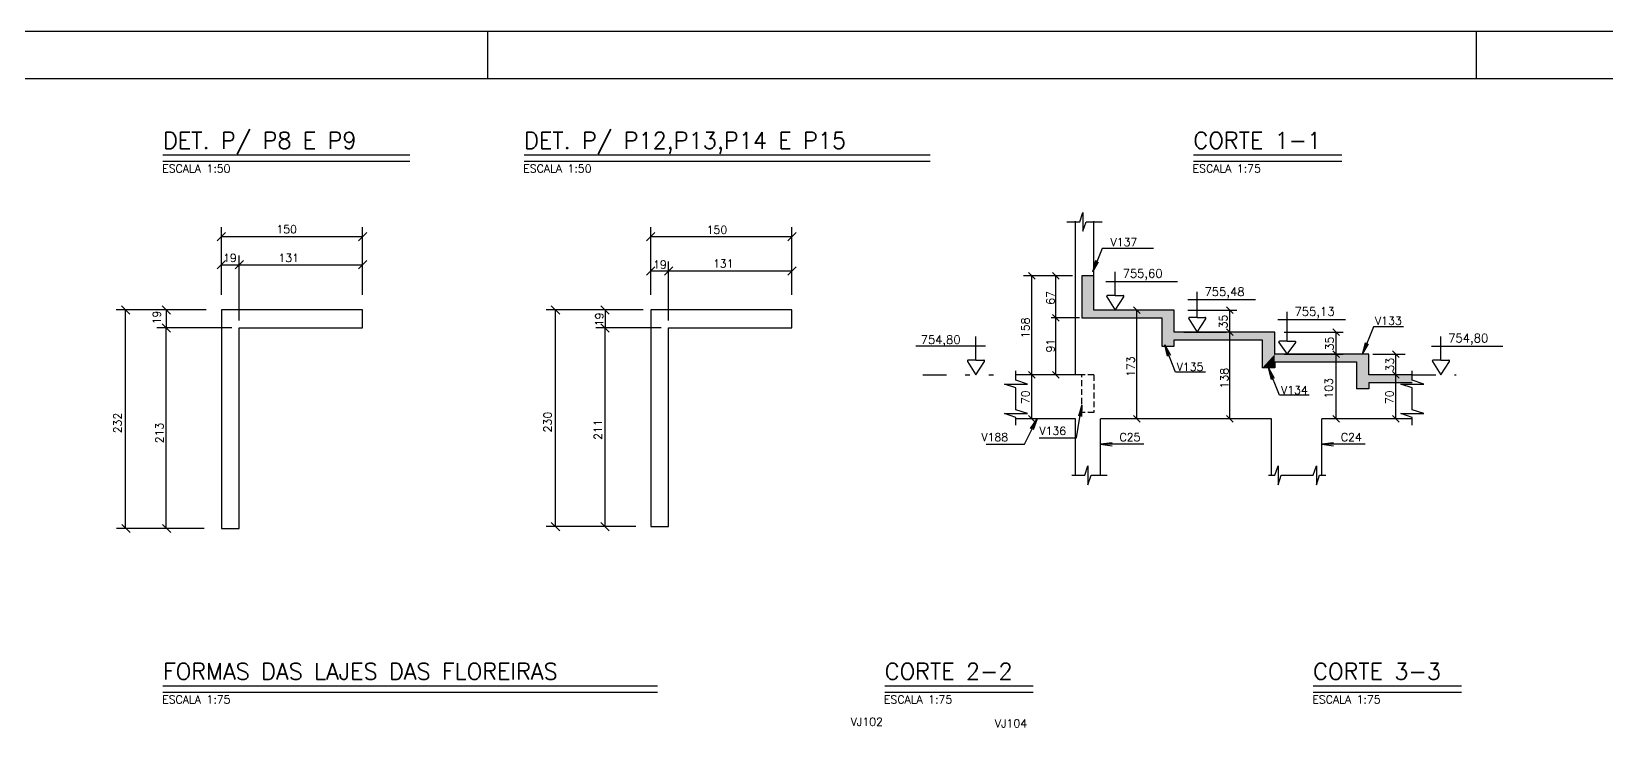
# Model space of a CAD drawing. Extents: x 64041 to 73506, y 0 to 6308.
# Drawn here: x 69629 to 72138, y 5199 to 6308 of the extents above; entities that cross this region are included whole.
import ezdxf

# ---------------------------------------------------------------- set-up
doc = ezdxf.new("R2010")
doc.units = 0
doc.header["$LTSCALE"] = 75
doc.header["$MEASUREMENT"] = 0
doc.linetypes.add('ESTILO_TQS_0004', pattern=[2, 0.5, -0.4, 0.1, -0.4, 0.1, -0.5])
doc.linetypes.add('HIDDEN2', pattern=[0.1875, 0.125, -0.0625])
doc.layers.get('0').update_dxf_attribs({"color": 3, "linetype": 'CONTINUOUS'})
for name, color, linetype in [('1', 3, 'CONTINUOUS'), ('205', 1, 'ESTILO_TQS_0004'), ('210', 3, 'HIDDEN2'), ('212', 3, 'CONTINUOUS'), ('213', 3, 'CONTINUOUS'), ('216', 3, 'CONTINUOUS'), ('220', 5, 'CONTINUOUS'), ('221', 1, 'CONTINUOUS'), ('222', 6, 'CONTINUOUS'), ('230', 3, 'CONTINUOUS'), ('231', 1, 'CONTINUOUS'), ('249', 1, 'CONTINUOUS'), ('250', 1, 'CONTINUOUS'), ('253', 253, 'CONTINUOUS')]:
    doc.layers.add(name, color=color, linetype=linetype)
doc.styles.get("Standard").update_dxf_attribs({"font": 'ROMANS.SHX'})

msp = doc.modelspace()

# ---------------------------------------------------------------- linework, layer by layer
for p, q in [((73506, 6307.5), (64041, 6307.5)), ((70356, 6232.5), (70356, 6307.5)), ((70356, 6232.5), (70356, 6307.5)), ((70356, 6232.5), (70356, 6307.5)), ((71931, 6232.5), (71931, 6307.5)), ((71931, 6232.5), (71931, 6307.5)), ((71931, 6232.5), (71931, 6307.5))]:
    msp.add_line(p, q)
at = {"layer": '1'}
for p, q in [((71291.8, 5760.6), (71291.8, 6005.3)), ((71321.3, 5918.6), (71321.3, 6005.3)), ((71291.8, 5600.7), (71291.8, 5690.6)), ((71331.8, 5600.7), (71331.8, 5690.6)), ((71604.3, 5600.7), (71604.3, 5690.6)), ((71684.3, 5600.7), (71684.3, 5690.6))]:
    msp.add_line(p, q, dxfattribs=at)
at = {"layer": '205'}
for p, q in [((71048.8, 5760.6), (71197.1, 5760.6)), ((71828.5, 5760.6), (71898.5, 5760.6))]:
    msp.add_line(p, q, dxfattribs=at)
at = {"layer": '210'}
for p, q in [((71321.3, 5760.6), (71302.3, 5760.6)), ((71302.3, 5700.6), (71302.3, 5760.6)), ((71321.3, 5760.6), (71321.3, 5700.6)), ((71321.3, 5700.6), (71302.3, 5700.6))]:
    msp.add_line(p, q, dxfattribs=at)
at = {"layer": '216'}
for p, q in [((69924.8, 5974.1), (69938, 5987.4)), ((70149.8, 5974.1), (70163, 5987.4)), ((70608.8, 5974.1), (70622.1, 5987.4)), ((70833.8, 5974.1), (70847.1, 5987.4)), ((69924.8, 5929.4), (69938, 5942.6)), ((69953.3, 5929.4), (69966.5, 5942.6)), ((70149.8, 5929.4), (70163, 5942.6)), ((70608.8, 5919.5), (70622.1, 5932.8)), ((70637.3, 5919.5), (70650.6, 5932.8)), ((70833.8, 5919.5), (70847.1, 5932.8)), ((71227.7, 5913.3), (71217.1, 5923.9)), ((71266.1, 5913.3), (71255.5, 5923.9)), ((69772.2, 5870.6), (69785.5, 5857.4)), ((69837, 5870.6), (69850.3, 5857.4)), ((70457, 5870.6), (70470.3, 5857.4)), ((70536.1, 5870.6), (70549.4, 5857.4)), ((71266.1, 5846.3), (71255.5, 5856.9)), ((71394.9, 5858.3), (71384.3, 5868.9)), ((71543, 5858.3), (71532.4, 5868.9)), ((69837, 5842.1), (69850.3, 5828.9)), ((70536.1, 5842.1), (70549.4, 5828.9)), ((71543, 5823.3), (71532.4, 5833.9)), ((71712.4, 5823.3), (71701.8, 5833.9)), ((71712.4, 5788.3), (71701.8, 5798.9)), ((71712.4, 5788.3), (71701.8, 5798.9)), ((71807.7, 5788.3), (71797.1, 5798.9)), ((71227.7, 5755.3), (71217.1, 5765.9)), ((71266.1, 5755.3), (71255.5, 5765.9)), ((71807.7, 5755.3), (71797.1, 5765.9)), ((71227.7, 5685.3), (71217.1, 5695.9)), ((71394.9, 5685.3), (71384.3, 5695.9)), ((71543, 5685.3), (71532.4, 5695.9)), ((71712.4, 5685.3), (71701.8, 5695.9)), ((71807.7, 5685.3), (71797.1, 5695.9)), ((69772.8, 5522.6), (69786, 5509.4)), ((69837.6, 5522.6), (69850.8, 5509.4)), ((70457, 5525.6), (70470.3, 5512.4)), ((70536.1, 5525.6), (70549.4, 5512.4))]:
    msp.add_line(p, q, dxfattribs=at)
at = {"layer": '220'}
for p, q in [((71321.3, 5918.6), (71302.3, 5918.6)), ((71302.3, 5918.6), (71302.3, 5851.6)), ((71321.3, 5863.6), (71321.3, 5918.6)), ((71302.3, 5851.6), (71429.4, 5851.6)), ((71429.4, 5863.6), (71321.3, 5863.6)), ((71449.4, 5863.6), (71429.4, 5863.6)), ((71429.4, 5863.6), (71429.4, 5863.6)), ((71429.4, 5851.6), (71429.4, 5806.6)), ((71449.4, 5828.6), (71449.4, 5863.6)), ((71589.4, 5828.6), (71449.4, 5828.6)), ((71609.4, 5828.6), (71589.4, 5828.6)), ((71589.4, 5828.6), (71589.4, 5828.6)), ((71609.4, 5793.6), (71609.4, 5828.6)), ((71429.4, 5806.6), (71449.4, 5806.6)), ((71449.4, 5816.6), (71589.4, 5816.6)), ((71449.4, 5806.6), (71449.4, 5816.6)), ((71589.4, 5816.6), (71589.4, 5771.6)), ((71609.4, 5771.6), (71589.4, 5771.6)), ((71739.4, 5793.6), (71609.4, 5793.6)), ((71609.4, 5781.6), (71739.4, 5781.6)), ((71609.4, 5781.6), (71609.4, 5771.6)), ((71759.4, 5793.6), (71739.4, 5793.6)), ((71739.4, 5793.6), (71739.4, 5793.6)), ((71739.4, 5781.6), (71739.4, 5738.6)), ((71759.4, 5760.6), (71759.4, 5793.6)), ((71828.5, 5760.6), (71759.4, 5760.6)), ((71759.4, 5748.6), (71828.5, 5748.6)), ((71759.4, 5748.6), (71759.4, 5738.6)), ((71759.4, 5738.6), (71739.4, 5738.6))]:
    msp.add_line(p, q, dxfattribs=at)
at = {"layer": '221'}
for p, q in [((69838.4, 6100.9), (70231.5, 6100.9)), ((70413.6, 6100.9), (71060.6, 6100.9)), ((69838.4, 5255.3), (70626.3, 5255.3))]:
    msp.add_line(p, q, dxfattribs=at)
for points in [[(71416.2, 5961.8), (71334.7, 5961.8), (71319.6, 5924.5), (71324.3, 5942.7), (71319.6, 5924.5), (71328.9, 5940.8)], [(71814.4, 5836.9), (71766.8, 5836.9), (71749.4, 5793.6), (71754.1, 5811.8), (71749.4, 5793.6), (71758.6, 5809.9)], [(71499.1, 5765.1), (71451.4, 5765.1), (71434.1, 5808.4), (71438.7, 5790.2), (71434.1, 5808.4), (71443.3, 5792)], [(71664.4, 5728.3), (71616.8, 5728.3), (71599.4, 5771.6), (71604.1, 5753.4), (71599.4, 5771.6), (71608.6, 5755.2)], [(71234.1, 5660.5), (71293.6, 5660.5), (71302.3, 5713.1), (71301.7, 5694.3), (71302.3, 5713.1), (71296.8, 5695.1)], [(71149.7, 5650.5), (71210.7, 5650.5), (71230.8, 5690.6), (71220.3, 5675.1), (71230.8, 5690.6), (71224.7, 5672.9)], [(71400.7, 5650.1), (71331.8, 5650.1), (71350.3, 5652.5), (71331.8, 5650.1), (71350.3, 5647.6)], [(71753.2, 5650.1), (71684.3, 5650.1), (71702.9, 5652.5), (71684.3, 5650.1), (71702.9, 5647.6)]]:
    msp.add_lwpolyline(points, dxfattribs=at)
at = {"layer": '222'}
for p, q in [((64228.5, 6232.5), (73441.6, 6232.5)), ((69838.4, 6110.9), (70231.5, 6110.9)), ((70413.6, 6110.9), (71060.6, 6110.9)), ((71479.9, 6110.9), (71716.2, 6110.9)), ((69838.4, 5265.3), (70626.3, 5265.3)), ((70988.2, 5265.3), (71224.4, 5265.3)), ((71670.6, 5265.3), (71906.8, 5265.3))]:
    msp.add_line(p, q, dxfattribs=at)
for points in [[(69931.4, 5516), (69931.4, 5516), (69959.9, 5516), (69959.9, 5835.5), (70156.4, 5835.5), (70156.4, 5864), (69931.4, 5864), (69931.4, 5516)], [(70615.4, 5519), (70615.4, 5519), (70643.9, 5519), (70643.9, 5835.5), (70840.4, 5835.5), (70840.4, 5864), (70615.4, 5864), (70615.4, 5519)]]:
    msp.add_lwpolyline(points, dxfattribs=at)
at = {"layer": '230'}
for p, q in [((71302.3, 5760.6), (71197.1, 5760.6)), ((71291.8, 5690.6), (71197.1, 5690.6)), ((71604.3, 5690.6), (71331.8, 5690.6)), ((71828.5, 5690.6), (71684.3, 5690.6))]:
    msp.add_line(p, q, dxfattribs=at)
at = {"layer": '231'}
for p, q in [((71355.3, 5887.1), (71355.3, 5924.6)), ((71340.3, 5909.6), (71454.3, 5909.6)), ((71341.8, 5885), (71355.3, 5863.6)), ((71355.3, 5887.1), (71342.9, 5887.1)), ((71355.3, 5887.1), (71367.7, 5887.1)), ((71355.3, 5863.6), (71368.9, 5885)), ((71470.9, 5880.5), (71578.9, 5880.5)), ((71485.9, 5852.1), (71485.9, 5892.7)), ((71472.3, 5850), (71485.9, 5828.6)), ((71485.9, 5852.1), (71473.5, 5852.1)), ((71485.9, 5852.1), (71498.3, 5852.1)), ((71485.9, 5828.6), (71499.4, 5850)), ((71614.3, 5849), (71722.3, 5849)), ((71629.3, 5814.1), (71629.3, 5861.2)), ((71133.5, 5784.1), (71133.5, 5821.6)), ((71874.1, 5784.1), (71874.1, 5821.6)), ((71148.5, 5806.6), (71037.6, 5806.6)), ((71615.7, 5812), (71629.3, 5793.6)), ((71629.3, 5814.1), (71616.9, 5814.1)), ((71629.3, 5814.1), (71641.7, 5814.1)), ((71629.3, 5793.6), (71642.9, 5812)), ((71859.1, 5806.6), (71973, 5806.6)), ((71119.9, 5782), (71133.5, 5760.6)), ((71133.5, 5784.1), (71121.1, 5784.1)), ((71133.5, 5784.1), (71145.9, 5784.1)), ((71133.5, 5760.6), (71147.1, 5782)), ((71860.5, 5782), (71874.1, 5760.6)), ((71874.1, 5784.1), (71861.7, 5784.1)), ((71874.1, 5784.1), (71886.5, 5784.1)), ((71874.1, 5760.6), (71887.7, 5782))]:
    msp.add_line(p, q, dxfattribs=at)
for centre, start, end in [((71342.9, 5885.7), 90, 212.377), ((71367.7, 5885.7), 327.6277, 90), ((71473.5, 5850.7), 90, 212.377), ((71498.3, 5850.7), 327.6277, 90), ((71616.9, 5812.7), 90, 212.377), ((71641.7, 5812.7), 327.6277, 90), ((71121.1, 5782.7), 90, 212.377), ((71145.9, 5782.7), 327.6277, 90), ((71861.7, 5782.7), 90, 212.377), ((71886.5, 5782.7), 327.6277, 90)]:
    msp.add_arc(centre, 1.36, start, end, dxfattribs=at)
at = {"layer": '249'}
for p, q in [((71278.4, 6004.4), (71298.9, 6004.4)), ((71298.9, 6004.4), (71303.9, 6019.4)), ((71303.9, 6019.4), (71303.9, 5989.3)), ((71303.9, 5989.3), (71308.9, 6004.4)), ((71308.9, 6004.4), (71334.7, 6004.4)), ((71286.3, 5600.7), (71306.7, 5600.7)), ((71306.7, 5600.7), (71311.8, 5615.8)), ((71311.8, 5615.8), (71311.8, 5585.6)), ((71311.8, 5585.6), (71316.8, 5600.7)), ((71316.8, 5600.7), (71342.6, 5600.7))]:
    msp.add_line(p, q, dxfattribs=at)
for points in [[(71197.1, 5680.5), (71197.1, 5692.8), (71178.7, 5698.9), (71215.6, 5698.9), (71197.1, 5705.1), (71197.1, 5727.6), (71197.1, 5739.9), (71178.7, 5746.1), (71215.6, 5746.1), (71197.1, 5752.2), (71197.1, 5767)], [(71828.5, 5680.5), (71828.5, 5692.8), (71810.1, 5698.9), (71847, 5698.9), (71828.5, 5705.1), (71828.5, 5727.6), (71828.5, 5739.9), (71810.1, 5746.1), (71847, 5746.1), (71828.5, 5752.2), (71828.5, 5767)], [(71599.6, 5600.7), (71609.6, 5600.7), (71614.7, 5615.8), (71614.7, 5585.6), (71619.7, 5600.7), (71645.2, 5600.7), (71670.6, 5600.7), (71675.7, 5615.8), (71675.7, 5585.6), (71680.7, 5600.7), (71690.7, 5600.7)]]:
    msp.add_lwpolyline(points, dxfattribs=at)
at = {"layer": '250'}
for p, q in [((71479.9, 6100.9), (71716.2, 6100.9)), ((69931.4, 5888), (69931.4, 5995.8)), ((69931.4, 5980.8), (70156.4, 5980.8)), ((70156.4, 5888), (70156.4, 5995.8)), ((70615.4, 5888), (70615.4, 5995.8)), ((70615.4, 5980.8), (70840.4, 5980.8)), ((70840.4, 5888), (70840.4, 5995.8)), ((69959.9, 5847.5), (69959.9, 5951)), ((69931.4, 5936), (69959.9, 5936)), ((69959.9, 5936), (70156.4, 5936)), ((70615.4, 5926.2), (70643.9, 5926.2)), ((70643.9, 5847.5), (70643.9, 5941.2)), ((70643.9, 5926.2), (70840.4, 5926.2)), ((71287.3, 5918.6), (71209.4, 5918.6)), ((71222.4, 5760.6), (71222.4, 5918.6)), ((71260.8, 5851.6), (71260.8, 5918.6)), ((69907.4, 5864), (69763.9, 5864)), ((69778.9, 5516), (69778.9, 5864)), ((69843.6, 5864), (69843.6, 5835.5)), ((70603.4, 5864), (70448.7, 5864)), ((70463.7, 5519), (70463.7, 5864)), ((70542.8, 5864), (70542.8, 5835.5)), ((71298.2, 5851.6), (71253.2, 5851.6)), ((71260.8, 5760.6), (71260.8, 5851.6)), ((71389.6, 5690.6), (71389.6, 5863.6)), ((71471, 5863.6), (71549, 5863.6)), ((71537.7, 5828.6), (71537.7, 5863.6)), ((69947.9, 5835.5), (69828.6, 5835.5)), ((69843.6, 5516), (69843.6, 5835.5)), ((70631.9, 5835.5), (70527.8, 5835.5)), ((70542.8, 5519), (70542.8, 5835.5)), ((71464.4, 5828.6), (71532.4, 5828.6)), ((71537.7, 5690.6), (71537.7, 5828.6)), ((71624.4, 5828.6), (71718.3, 5828.6)), ((71707.1, 5793.6), (71707.1, 5828.6)), ((71624.4, 5793.6), (71718.3, 5793.6)), ((71707.1, 5690.6), (71707.1, 5793.6)), ((71765.5, 5793.6), (71817.4, 5793.6)), ((71802.4, 5760.6), (71802.4, 5793.6)), ((71222.4, 5690.6), (71222.4, 5760.6)), ((71802.4, 5690.6), (71802.4, 5760.6)), ((69903.9, 5516), (69764.4, 5516)), ((70591.4, 5519), (70448.7, 5519)), ((70988.2, 5255.3), (71224.4, 5255.3)), ((71670.6, 5255.3), (71906.8, 5255.3))]:
    msp.add_line(p, q, dxfattribs=at)
at = {"layer": '253'}
for points in [[(71302.3, 5918.6), (71321.3, 5918.6), (71302.3, 5851.6)], [(71321.3, 5918.6), (71321.3, 5863.6), (71302.3, 5851.6)], [(71302.3, 5851.6), (71321.3, 5863.6), (71429.4, 5851.6)], [(71321.3, 5863.6), (71449.4, 5863.6), (71429.4, 5851.6)], [(71429.4, 5806.6), (71449.4, 5863.6), (71449.4, 5806.6)], [(71429.4, 5806.6), (71429.4, 5851.6), (71449.4, 5863.6)], [(71449.4, 5828.6), (71449.4, 5863.6), (71449.4, 5806.6)], [(71449.4, 5816.6), (71609.4, 5828.6), (71589.4, 5816.6)], [(71449.4, 5816.6), (71449.4, 5828.6), (71609.4, 5828.6)], [(71449.4, 5816.6), (71449.4, 5828.6), (71449.4, 5806.6)], [(71589.4, 5816.6), (71609.4, 5828.6), (71589.4, 5771.6)], [(71589.4, 5771.6), (71609.4, 5828.6), (71609.4, 5793.6)], [(71589.4, 5771.6), (71609.4, 5793.6), (71609.4, 5771.6)], [(71609.4, 5771.6), (71609.4, 5793.6), (71609.4, 5781.6)], [(71609.4, 5793.6), (71759.4, 5793.6), (71609.4, 5781.6)], [(71759.4, 5793.6), (71739.4, 5781.6), (71609.4, 5781.6)], [(71759.4, 5738.6), (71739.4, 5738.6), (71759.4, 5793.6)], [(71759.4, 5793.6), (71739.4, 5738.6), (71739.4, 5781.6)], [(71759.4, 5760.6), (71759.4, 5738.6), (71759.4, 5793.6)], [(71828.5, 5748.6), (71759.4, 5748.6), (71828.5, 5760.6)], [(71828.5, 5760.6), (71759.4, 5748.6), (71759.4, 5760.6)], [(71759.4, 5748.6), (71759.4, 5738.6), (71759.4, 5760.6)], [(71828.5, 5748.6), (71828.5, 5748.6), (71828.5, 5760.6)]]:
    msp.add_solid(points, dxfattribs=at)

# ---------------------------------------------------------------- texts
for s, p in [('755,60', (71367.1, 5915.4)), ('755,48', (71497.6, 5886.3)), ('755,13', (71641, 5854.8)), ('754,80', (71045.4, 5810)), ('754,80', (71885.8, 5812.4))]:
    msp.add_text(s, height=13.5).set_placement(p)
at = {"layer": '212'}
for s, p in [('ESCALA 1:50', (69837.1, 6082.9)), ('ESCALA 1:50', (70412.3, 6082.9)), ('ESCALA 1:75', (71478.6, 6082.9)), ('V137', (71347.9, 5965.8)), ('V133', (71769.1, 5840.5)), ('V135', (71453.2, 5767)), ('V134', (71619.5, 5730)), ('V136', (71234.5, 5665)), ('V188', (71142.1, 5655)), ('ESCALA 1:75', (69837.1, 5237.3)), ('ESCALA 1:75', (70986.9, 5237.3)), ('ESCALA 1:75', (71669.3, 5237.3)), ('VJ102', (70933.9, 5201.8)), ('VJ104', (71163.6, 5199.1))]:
    msp.add_text(s, height=12.75, dxfattribs=at).set_placement(p)
at = {"layer": '213'}
for s, p in [('C25', (71362.2, 5655.1)), ('C24', (71714.8, 5655.1))]:
    msp.add_text(s, height=12.75, dxfattribs=at).set_placement(p)
at = {"layer": '216'}
for s, p in [('150', (70019, 5986.2)), ('150', (70704.4, 5985.3)), ('19', (69934, 5940.5)), ('131', (70022.2, 5940.5)), ('19', (70619.1, 5929.9)), ('131', (70714.5, 5931.4))]:
    msp.add_text(s, height=12.75, dxfattribs=at).set_placement(p)
for s, p in [('67', (71258.6, 5872.3)), ('19', (69834.9, 5841.1)), ('19', (70539.8, 5838.1)), ('158', (71218.6, 5819.2)), ('35', (71533.9, 5834.6)), ('91', (71258.6, 5796.4)), ('35', (71703.2, 5799.6)), ('173', (71386.3, 5757.3)), ('33', (71799.2, 5766)), ('138', (71535.5, 5739)), ('103', (71701.8, 5722.9)), ('70', (71218.6, 5714.1)), ('70', (71798.6, 5714.1)), ('232', (69772.4, 5667.5)), ('230', (70457.5, 5669)), ('213', (69839.1, 5651.7)), ('211', (70537.7, 5656.9))]:
    msp.add_text(s, height=12.75, rotation=90, dxfattribs=at).set_placement(p)
at = {"layer": '222'}
for s, p in [('DET. P/ P8 E P9', (69838.4, 6120.9)), ('DET. P/ P12,P13,P14 E P15', (70413.6, 6120.9)), ('CORTE 1-1', (71479.9, 6120.9)), ('FORMAS DAS LAJES DAS FLOREIRAS ', (69838.4, 5275.3)), ('CORTE 2-2', (70988.2, 5275.3)), ('CORTE 3-3', (71670.6, 5275.3))]:
    msp.add_text(s, height=26.25, dxfattribs=at).set_placement(p)

doc.saveas('drawing.dxf')
